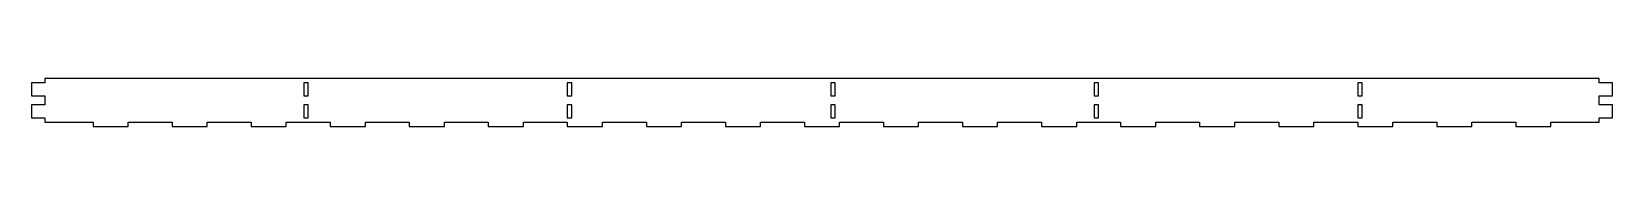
# Model space of a CAD drawing. Header units: millimetres. Extents: x -900 to 900, y -5 to 50.
import ezdxf

# ---------------------------------------------------------------- set-up
doc = ezdxf.new("R2010")
doc.units = ezdxf.units.MM

msp = doc.modelspace()

# ---------------------------------------------------------------- linework, layer by layer
at = {"color": 7, "linetype": 'Continuous', "lineweight": 25}
for p, q in [((-885, 45), (-900, 45)), ((-900, 45), (-900, 30)), ((885, 50), (-885, 50)), ((-885, 50), (-885, 45)), ((-590, 45), (-590, 30)), ((-585, 45), (-590, 45)), ((-585, 30), (-585, 45)), ((-290, 45), (-290, 30)), ((-285, 45), (-290, 45)), ((-285, 30), (-285, 45)), ((10, 45), (10, 30)), ((15, 45), (10, 45)), ((15, 30), (15, 45)), ((310, 45), (310, 30)), ((315, 45), (310, 45)), ((315, 30), (315, 45)), ((610, 45), (610, 30)), ((615, 45), (610, 45)), ((615, 30), (615, 45)), ((885, 45), (885, 50)), ((900, 45), (885, 45)), ((900, 30), (900, 45)), ((-900, 30), (-885, 30)), ((-885, 20), (-900, 20)), ((-900, 20), (-900, 5)), ((-885, 30), (-885, 20)), ((-590, 30), (-585, 30)), ((-590, 20), (-590, 5)), ((-585, 20), (-590, 20)), ((-585, 5), (-585, 20)), ((-290, 30), (-285, 30)), ((-290, 20), (-290, 5)), ((-285, 20), (-290, 20)), ((-285, 5), (-285, 20)), ((10, 30), (15, 30)), ((10, 20), (10, 5)), ((15, 20), (10, 20)), ((15, 5), (15, 20)), ((310, 30), (315, 30)), ((310, 20), (310, 5)), ((315, 20), (310, 20)), ((315, 5), (315, 20)), ((610, 30), (615, 30)), ((610, 20), (610, 5)), ((615, 20), (610, 20)), ((615, 5), (615, 20)), ((885, 20), (885, 30)), ((885, 30), (900, 30)), ((900, 20), (885, 20)), ((900, 5), (900, 20)), ((-900, 5), (-885, 5)), ((-885, 5), (-885, 0)), ((-885, 0), (-830, 0)), ((-830, 0), (-830, -5)), ((-790, -5), (-790, 0)), ((-790, 0), (-740, 0)), ((-740, 0), (-740, -5)), ((-700, -5), (-700, 0)), ((-700, 0), (-650, 0)), ((-650, 0), (-650, -5)), ((-610, -5), (-610, 0)), ((-610, 0), (-560, 0)), ((-590, 5), (-585, 5)), ((-560, 0), (-560, -5)), ((-520, -5), (-520, 0)), ((-520, 0), (-470, 0)), ((-470, 0), (-470, -5)), ((-430, -5), (-430, 0)), ((-430, 0), (-380, 0)), ((-380, 0), (-380, -5)), ((-340, -5), (-340, 0)), ((-340, 0), (-290, 0)), ((-290, 5), (-285, 5)), ((-290, 0), (-290, -5)), ((-250, -5), (-250, 0)), ((-250, 0), (-200, 0)), ((-200, 0), (-200, -5)), ((-160, -5), (-160, 0)), ((-160, 0), (-110, 0)), ((-110, 0), (-110, -5)), ((-70, -5), (-70, 0)), ((-70, 0), (-20, 0)), ((-20, 0), (-20, -5)), ((10, 5), (15, 5)), ((20, -5), (20, 0)), ((20, 0), (70, 0)), ((70, 0), (70, -5)), ((110, -5), (110, 0)), ((110, 0), (160, 0)), ((160, 0), (160, -5)), ((200, -5), (200, 0)), ((200, 0), (250, 0)), ((250, 0), (250, -5)), ((290, -5), (290, 0)), ((290, 0), (340, 0)), ((310, 5), (315, 5)), ((340, 0), (340, -5)), ((380, -5), (380, 0)), ((380, 0), (430, 0)), ((430, 0), (430, -5)), ((470, -5), (470, 0)), ((470, 0), (520, 0)), ((520, 0), (520, -5)), ((560, -5), (560, 0)), ((560, 0), (610, 0)), ((610, 5), (615, 5)), ((610, 0), (610, -5)), ((650, -5), (650, 0)), ((650, 0), (700, 0)), ((700, 0), (700, -5)), ((740, -5), (740, 0)), ((740, 0), (790, 0)), ((790, 0), (790, -5)), ((830, -5), (830, 0)), ((830, 0), (885, 0)), ((885, 0), (885, 5)), ((885, 5), (900, 5)), ((-830, -5), (-790, -5)), ((-740, -5), (-700, -5)), ((-650, -5), (-610, -5)), ((-560, -5), (-520, -5)), ((-470, -5), (-430, -5)), ((-380, -5), (-340, -5)), ((-290, -5), (-250, -5)), ((-200, -5), (-160, -5)), ((-110, -5), (-70, -5)), ((-20, -5), (20, -5)), ((70, -5), (110, -5)), ((160, -5), (200, -5)), ((250, -5), (290, -5)), ((340, -5), (380, -5)), ((430, -5), (470, -5)), ((520, -5), (560, -5)), ((610, -5), (650, -5)), ((700, -5), (740, -5)), ((790, -5), (830, -5))]:
    msp.add_line(p, q, dxfattribs=at)

doc.saveas('drawing.dxf')
